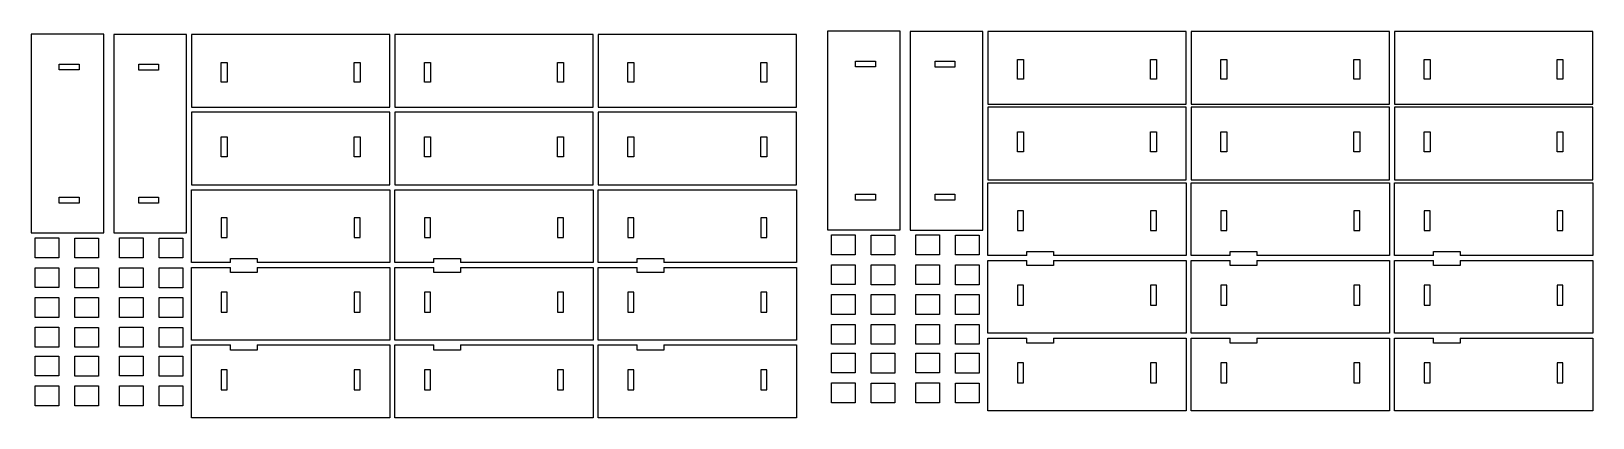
# Model space of a CAD drawing. Extents: x -815 to 760, y -74 to 315.
import ezdxf

# ---------------------------------------------------------------- set-up
doc = ezdxf.new("R2010")
doc.units = 0
doc.layers.get('0').update_dxf_attribs({"linetype": 'CONTINUOUS'})

msp = doc.modelspace()

# ---------------------------------------------------------------- linework, layer by layer
at = {"color": 178}
for p, q in [((-741.3, 311.9), (-814.6, 311.9)), ((-814.6, 311.9), (-814.6, 111.9)), ((-741.3, 111.9), (-741.3, 311.9)), ((-731.1, 311.7), (-731.1, 111.7)), ((-657.9, 311.7), (-731.1, 311.7)), ((-657.9, 111.7), (-657.9, 311.7)), ((-652.9, 311.7), (-652.9, 238.5)), ((-452.9, 311.7), (-652.9, 311.7)), ((-452.9, 238.5), (-452.9, 311.7)), ((-447.9, 311.7), (-447.9, 238.5)), ((-247.9, 311.7), (-447.9, 311.7)), ((-247.9, 238.5), (-247.9, 311.7)), ((-242.9, 311.7), (-242.9, 238.5)), ((-42.9, 311.7), (-242.9, 311.7)), ((-42.9, 238.5), (-42.9, 311.7)), ((61.7, 314.9), (-11.6, 314.9)), ((-11.6, 314.9), (-11.6, 114.9)), ((61.7, 114.9), (61.7, 314.9)), ((71.9, 314.7), (71.9, 114.7)), ((145.1, 314.7), (71.9, 314.7)), ((145.1, 114.7), (145.1, 314.7)), ((150.1, 314.7), (150.1, 241.5)), ((350.1, 314.7), (150.1, 314.7)), ((350.1, 241.5), (350.1, 314.7)), ((355.1, 314.7), (355.1, 241.5)), ((555.1, 314.7), (355.1, 314.7)), ((555.1, 241.5), (555.1, 314.7)), ((560.1, 314.7), (560.1, 241.5)), ((760.1, 314.7), (560.1, 314.7)), ((760.1, 241.5), (760.1, 314.7)), ((-622.9, 263.5), (-622.9, 283.5)), ((-622.9, 283.5), (-616.9, 283.5)), ((-616.9, 283.5), (-616.9, 263.5)), ((-488.9, 263.5), (-488.9, 283.5)), ((-488.9, 283.5), (-482.9, 283.5)), ((-482.9, 283.5), (-482.9, 263.5)), ((-417.9, 263.5), (-417.9, 283.5)), ((-417.9, 283.5), (-411.9, 283.5)), ((-411.9, 283.5), (-411.9, 263.5)), ((-283.9, 263.5), (-283.9, 283.5)), ((-283.9, 283.5), (-277.9, 283.5)), ((-277.9, 283.5), (-277.9, 263.5)), ((-212.9, 263.5), (-212.9, 283.5)), ((-212.9, 283.5), (-206.9, 283.5)), ((-206.9, 283.5), (-206.9, 263.5)), ((-78.9, 263.5), (-78.9, 283.5)), ((-78.9, 283.5), (-72.9, 283.5)), ((-72.9, 283.5), (-72.9, 263.5)), ((16.7, 284.9), (36.7, 284.9)), ((16.7, 278.9), (16.7, 284.9)), ((36.7, 284.9), (36.7, 278.9)), ((96.9, 278.7), (96.9, 284.7)), ((96.9, 284.7), (116.9, 284.7)), ((116.9, 284.7), (116.9, 278.7)), ((180.1, 266.5), (180.1, 286.5)), ((180.1, 286.5), (186.1, 286.5)), ((186.1, 286.5), (186.1, 266.5)), ((314.1, 266.5), (314.1, 286.5)), ((314.1, 286.5), (320.1, 286.5)), ((320.1, 286.5), (320.1, 266.5)), ((385.1, 266.5), (385.1, 286.5)), ((385.1, 286.5), (391.1, 286.5)), ((391.1, 286.5), (391.1, 266.5)), ((519.1, 266.5), (519.1, 286.5)), ((519.1, 286.5), (525.1, 286.5)), ((525.1, 286.5), (525.1, 266.5)), ((590.1, 266.5), (590.1, 286.5)), ((590.1, 286.5), (596.1, 286.5)), ((596.1, 286.5), (596.1, 266.5)), ((724.1, 266.5), (724.1, 286.5)), ((724.1, 286.5), (730.1, 286.5)), ((730.1, 286.5), (730.1, 266.5)), ((-786.3, 281.9), (-766.3, 281.9)), ((-786.3, 275.9), (-786.3, 281.9)), ((-766.3, 275.9), (-786.3, 275.9)), ((-766.3, 281.9), (-766.3, 275.9)), ((-706.1, 275.7), (-706.1, 281.7)), ((-706.1, 281.7), (-686.1, 281.7)), ((-686.1, 275.7), (-706.1, 275.7)), ((-686.1, 281.7), (-686.1, 275.7)), ((36.7, 278.9), (16.7, 278.9)), ((116.9, 278.7), (96.9, 278.7)), ((-616.9, 263.5), (-622.9, 263.5)), ((-482.9, 263.5), (-488.9, 263.5)), ((-411.9, 263.5), (-417.9, 263.5)), ((-277.9, 263.5), (-283.9, 263.5)), ((-206.9, 263.5), (-212.9, 263.5)), ((-72.9, 263.5), (-78.9, 263.5)), ((186.1, 266.5), (180.1, 266.5)), ((320.1, 266.5), (314.1, 266.5)), ((391.1, 266.5), (385.1, 266.5)), ((525.1, 266.5), (519.1, 266.5)), ((596.1, 266.5), (590.1, 266.5)), ((730.1, 266.5), (724.1, 266.5)), ((-652.9, 238.5), (-452.9, 238.5)), ((-447.9, 238.5), (-247.9, 238.5)), ((-242.9, 238.5), (-42.9, 238.5)), ((150.1, 241.5), (350.1, 241.5)), ((350.1, 238.5), (150.1, 238.5)), ((150.1, 238.5), (150.1, 165.3)), ((350.1, 165.3), (350.1, 238.5)), ((355.1, 241.5), (555.1, 241.5)), ((555.1, 238.5), (355.1, 238.5)), ((355.1, 238.5), (355.1, 165.3)), ((555.1, 165.3), (555.1, 238.5)), ((560.1, 241.5), (760.1, 241.5)), ((760.1, 238.5), (560.1, 238.5)), ((560.1, 238.5), (560.1, 165.3)), ((760.1, 165.3), (760.1, 238.5)), ((-452.9, 233.5), (-652.9, 233.5)), ((-652.9, 233.5), (-652.9, 160.3)), ((-452.9, 160.3), (-452.9, 233.5)), ((-247.9, 233.5), (-447.9, 233.5)), ((-447.9, 233.5), (-447.9, 160.3)), ((-247.9, 160.3), (-247.9, 233.5)), ((-42.9, 233.5), (-242.9, 233.5)), ((-242.9, 233.5), (-242.9, 160.3)), ((-42.9, 160.3), (-42.9, 233.5)), ((-622.9, 188.5), (-622.9, 208.5)), ((-622.9, 208.5), (-616.9, 208.5)), ((-616.9, 208.5), (-616.9, 188.5)), ((-488.9, 188.5), (-488.9, 208.5)), ((-488.9, 208.5), (-482.9, 208.5)), ((-482.9, 208.5), (-482.9, 188.5)), ((-417.9, 188.5), (-417.9, 208.5)), ((-417.9, 208.5), (-411.9, 208.5)), ((-411.9, 208.5), (-411.9, 188.5)), ((-283.9, 188.5), (-283.9, 208.5)), ((-283.9, 208.5), (-277.9, 208.5)), ((-277.9, 208.5), (-277.9, 188.5)), ((-212.9, 188.5), (-212.9, 208.5)), ((-212.9, 208.5), (-206.9, 208.5)), ((-206.9, 208.5), (-206.9, 188.5)), ((-78.9, 188.5), (-78.9, 208.5)), ((-78.9, 208.5), (-72.9, 208.5)), ((-72.9, 208.5), (-72.9, 188.5)), ((180.1, 193.5), (180.1, 213.5)), ((180.1, 213.5), (186.1, 213.5)), ((186.1, 213.5), (186.1, 193.5)), ((314.1, 193.5), (314.1, 213.5)), ((314.1, 213.5), (320.1, 213.5)), ((320.1, 213.5), (320.1, 193.5)), ((385.1, 193.5), (385.1, 213.5)), ((385.1, 213.5), (391.1, 213.5)), ((391.1, 213.5), (391.1, 193.5)), ((519.1, 193.5), (519.1, 213.5)), ((519.1, 213.5), (525.1, 213.5)), ((525.1, 213.5), (525.1, 193.5)), ((590.1, 193.5), (590.1, 213.5)), ((590.1, 213.5), (596.1, 213.5)), ((596.1, 213.5), (596.1, 193.5)), ((724.1, 193.5), (724.1, 213.5)), ((724.1, 213.5), (730.1, 213.5)), ((730.1, 213.5), (730.1, 193.5)), ((186.1, 193.5), (180.1, 193.5)), ((320.1, 193.5), (314.1, 193.5)), ((391.1, 193.5), (385.1, 193.5)), ((525.1, 193.5), (519.1, 193.5)), ((596.1, 193.5), (590.1, 193.5)), ((730.1, 193.5), (724.1, 193.5)), ((-616.9, 188.5), (-622.9, 188.5)), ((-482.9, 188.5), (-488.9, 188.5)), ((-411.9, 188.5), (-417.9, 188.5)), ((-277.9, 188.5), (-283.9, 188.5)), ((-206.9, 188.5), (-212.9, 188.5)), ((-72.9, 188.5), (-78.9, 188.5)), ((-652.9, 160.3), (-452.9, 160.3)), ((-447.9, 160.3), (-247.9, 160.3)), ((-242.9, 160.3), (-42.9, 160.3)), ((150.1, 165.3), (350.1, 165.3)), ((150.1, 89.1), (150.1, 162.3)), ((150.1, 162.3), (350.1, 162.3)), ((350.1, 162.3), (350.1, 89.1)), ((355.1, 165.3), (555.1, 165.3)), ((355.1, 89.1), (355.1, 162.3)), ((355.1, 162.3), (555.1, 162.3)), ((555.1, 162.3), (555.1, 89.1)), ((560.1, 165.3), (760.1, 165.3)), ((560.1, 89.1), (560.1, 162.3)), ((560.1, 162.3), (760.1, 162.3)), ((760.1, 162.3), (760.1, 89.1)), ((-786.3, 147.9), (-766.3, 147.9)), ((-786.3, 141.9), (-786.3, 147.9)), ((-766.3, 141.9), (-786.3, 141.9)), ((-766.3, 147.9), (-766.3, 141.9)), ((-706.1, 141.7), (-706.1, 147.7)), ((-706.1, 147.7), (-686.1, 147.7)), ((-686.1, 147.7), (-686.1, 141.7)), ((-652.9, 82.1), (-652.9, 155.3)), ((-652.9, 155.3), (-452.9, 155.3)), ((-452.9, 155.3), (-452.9, 82.1)), ((-447.9, 82.1), (-447.9, 155.3)), ((-447.9, 155.3), (-247.9, 155.3)), ((-247.9, 155.3), (-247.9, 82.1)), ((-242.9, 82.1), (-242.9, 155.3)), ((-242.9, 155.3), (-42.9, 155.3)), ((-42.9, 155.3), (-42.9, 82.1)), ((16.7, 150.9), (36.7, 150.9)), ((16.7, 144.9), (16.7, 150.9)), ((36.7, 144.9), (16.7, 144.9)), ((36.7, 150.9), (36.7, 144.9)), ((96.9, 144.7), (96.9, 150.7)), ((96.9, 150.7), (116.9, 150.7)), ((116.9, 144.7), (96.9, 144.7)), ((116.9, 150.7), (116.9, 144.7)), ((-686.1, 141.7), (-706.1, 141.7)), ((-616.9, 127.1), (-622.9, 127.1)), ((-622.9, 127.1), (-622.9, 107.1)), ((-616.9, 107.1), (-616.9, 127.1)), ((-482.9, 127.1), (-488.9, 127.1)), ((-488.9, 127.1), (-488.9, 107.1)), ((-482.9, 107.1), (-482.9, 127.1)), ((-411.9, 127.1), (-417.9, 127.1)), ((-417.9, 127.1), (-417.9, 107.1)), ((-411.9, 107.1), (-411.9, 127.1)), ((-277.9, 127.1), (-283.9, 127.1)), ((-283.9, 127.1), (-283.9, 107.1)), ((-277.9, 107.1), (-277.9, 127.1)), ((-206.9, 127.1), (-212.9, 127.1)), ((-212.9, 127.1), (-212.9, 107.1)), ((-206.9, 107.1), (-206.9, 127.1)), ((-72.9, 127.1), (-78.9, 127.1)), ((-78.9, 127.1), (-78.9, 107.1)), ((-72.9, 107.1), (-72.9, 127.1)), ((186.1, 134.1), (180.1, 134.1)), ((180.1, 134.1), (180.1, 114.1)), ((186.1, 114.1), (186.1, 134.1)), ((320.1, 134.1), (314.1, 134.1)), ((314.1, 134.1), (314.1, 114.1)), ((320.1, 114.1), (320.1, 134.1)), ((391.1, 134.1), (385.1, 134.1)), ((385.1, 134.1), (385.1, 114.1)), ((391.1, 114.1), (391.1, 134.1)), ((525.1, 134.1), (519.1, 134.1)), ((519.1, 134.1), (519.1, 114.1)), ((525.1, 114.1), (525.1, 134.1)), ((596.1, 134.1), (590.1, 134.1)), ((590.1, 134.1), (590.1, 114.1)), ((596.1, 114.1), (596.1, 134.1)), ((730.1, 134.1), (724.1, 134.1)), ((724.1, 134.1), (724.1, 114.1)), ((730.1, 114.1), (730.1, 134.1)), ((-814.6, 111.9), (-741.3, 111.9)), ((-731.1, 111.7), (-657.9, 111.7)), ((-11.6, 114.9), (61.7, 114.9)), ((71.9, 114.7), (145.1, 114.7)), ((180.1, 114.1), (186.1, 114.1)), ((314.1, 114.1), (320.1, 114.1)), ((385.1, 114.1), (391.1, 114.1)), ((519.1, 114.1), (525.1, 114.1)), ((590.1, 114.1), (596.1, 114.1)), ((724.1, 114.1), (730.1, 114.1)), ((-810.6, 86.7), (-810.6, 106.7)), ((-810.6, 106.7), (-786.6, 106.7)), ((-786.6, 106.7), (-786.6, 86.7)), ((-770.6, 86.6), (-770.6, 106.6)), ((-770.6, 106.6), (-746.6, 106.6)), ((-746.6, 106.6), (-746.6, 86.6)), ((-725.6, 86.7), (-725.6, 106.7)), ((-725.6, 106.7), (-701.6, 106.7)), ((-701.6, 106.7), (-701.6, 86.7)), ((-685.6, 86.6), (-685.6, 106.6)), ((-685.6, 106.6), (-661.6, 106.6)), ((-661.6, 106.6), (-661.6, 86.6)), ((-622.9, 107.1), (-616.9, 107.1)), ((-488.9, 107.1), (-482.9, 107.1)), ((-417.9, 107.1), (-411.9, 107.1)), ((-283.9, 107.1), (-277.9, 107.1)), ((-212.9, 107.1), (-206.9, 107.1)), ((-78.9, 107.1), (-72.9, 107.1)), ((-7.6, 89.7), (-7.6, 109.7)), ((-7.6, 109.7), (16.4, 109.7)), ((16.4, 109.7), (16.4, 89.7)), ((32.4, 89.6), (32.4, 109.6)), ((32.4, 109.6), (56.4, 109.6)), ((56.4, 109.6), (56.4, 89.6)), ((77.4, 89.7), (77.4, 109.7)), ((77.4, 109.7), (101.4, 109.7)), ((101.4, 109.7), (101.4, 89.7)), ((117.4, 89.6), (117.4, 109.6)), ((117.4, 109.6), (141.4, 109.6)), ((141.4, 109.6), (141.4, 89.6)), ((-786.6, 86.7), (-810.6, 86.7)), ((-746.6, 86.6), (-770.6, 86.6)), ((-701.6, 86.7), (-725.6, 86.7)), ((-661.6, 86.6), (-685.6, 86.6)), ((-613.6, 82.1), (-652.9, 82.1)), ((-613.6, 86), (-586.6, 86)), ((-613.6, 82.1), (-613.6, 86)), ((-586.6, 86), (-586.6, 82.1)), ((-452.9, 82.1), (-586.6, 82.1)), ((-408.6, 82.1), (-447.9, 82.1)), ((-408.6, 86), (-381.6, 86)), ((-408.6, 82.1), (-408.6, 86)), ((-381.6, 86), (-381.6, 82.1)), ((-247.9, 82.1), (-381.6, 82.1)), ((-203.6, 82.1), (-242.9, 82.1)), ((-203.6, 86), (-176.6, 86)), ((-203.6, 82.1), (-203.6, 86)), ((-176.6, 86), (-176.6, 82.1)), ((-42.9, 82.1), (-176.6, 82.1)), ((16.4, 89.7), (-7.6, 89.7)), ((-7.6, 59.7), (-7.6, 79.7)), ((-7.6, 79.7), (16.4, 79.7)), ((16.4, 79.7), (16.4, 59.7)), ((56.4, 89.6), (32.4, 89.6)), ((32.4, 59.6), (32.4, 79.6)), ((32.4, 79.6), (56.4, 79.6)), ((56.4, 79.6), (56.4, 59.6)), ((101.4, 89.7), (77.4, 89.7)), ((77.4, 59.7), (77.4, 79.7)), ((77.4, 79.7), (101.4, 79.7)), ((101.4, 79.7), (101.4, 59.7)), ((141.4, 89.6), (117.4, 89.6)), ((117.4, 59.6), (117.4, 79.6)), ((117.4, 79.6), (141.4, 79.6)), ((141.4, 79.6), (141.4, 59.6)), ((189.4, 89.1), (150.1, 89.1)), ((150.1, 84.1), (189.4, 84.1)), ((150.1, 10.9), (150.1, 84.1)), ((189.4, 93), (216.4, 93)), ((189.4, 89.1), (189.4, 93)), ((189.4, 79), (189.4, 84.1)), ((216.4, 79), (189.4, 79)), ((216.4, 93), (216.4, 89.1)), ((350.1, 89.1), (216.4, 89.1)), ((216.4, 84.1), (350.1, 84.1)), ((216.4, 84.1), (216.4, 79)), ((350.1, 84.1), (350.1, 10.9)), ((394.4, 89.1), (355.1, 89.1)), ((355.1, 84.1), (394.4, 84.1)), ((355.1, 10.9), (355.1, 84.1)), ((394.4, 93), (421.4, 93)), ((394.4, 89.1), (394.4, 93)), ((394.4, 79), (394.4, 84.1)), ((421.4, 79), (394.4, 79)), ((421.4, 93), (421.4, 89.1)), ((555.1, 89.1), (421.4, 89.1)), ((421.4, 84.1), (555.1, 84.1)), ((421.4, 84.1), (421.4, 79)), ((555.1, 84.1), (555.1, 10.9)), ((599.4, 89.1), (560.1, 89.1)), ((560.1, 84.1), (599.4, 84.1)), ((560.1, 10.9), (560.1, 84.1)), ((599.4, 93), (626.4, 93)), ((599.4, 89.1), (599.4, 93)), ((599.4, 79), (599.4, 84.1)), ((626.4, 79), (599.4, 79)), ((626.4, 93), (626.4, 89.1)), ((760.1, 89.1), (626.4, 89.1)), ((626.4, 84.1), (760.1, 84.1)), ((626.4, 84.1), (626.4, 79)), ((760.1, 84.1), (760.1, 10.9)), ((-810.6, 56.7), (-810.6, 76.7)), ((-810.6, 76.7), (-786.6, 76.7)), ((-786.6, 76.7), (-786.6, 56.7)), ((-770.6, 56.6), (-770.6, 76.6)), ((-770.6, 76.6), (-746.6, 76.6)), ((-746.6, 76.6), (-746.6, 56.6)), ((-725.6, 56.7), (-725.6, 76.7)), ((-725.6, 76.7), (-701.6, 76.7)), ((-701.6, 76.7), (-701.6, 56.7)), ((-685.6, 56.6), (-685.6, 76.6)), ((-685.6, 76.6), (-661.6, 76.6)), ((-661.6, 76.6), (-661.6, 56.6)), ((-652.9, 77.1), (-613.6, 77.1)), ((-652.9, 3.9), (-652.9, 77.1)), ((-613.6, 72), (-613.6, 77.1)), ((-586.6, 72), (-613.6, 72)), ((-586.6, 77.1), (-452.9, 77.1)), ((-586.6, 77.1), (-586.6, 72)), ((-452.9, 77.1), (-452.9, 3.9)), ((-447.9, 77.1), (-408.6, 77.1)), ((-447.9, 3.9), (-447.9, 77.1)), ((-408.6, 72), (-408.6, 77.1)), ((-381.6, 72), (-408.6, 72)), ((-381.6, 77.1), (-247.9, 77.1)), ((-381.6, 77.1), (-381.6, 72)), ((-247.9, 77.1), (-247.9, 3.9)), ((-242.9, 77.1), (-203.6, 77.1)), ((-242.9, 3.9), (-242.9, 77.1)), ((-203.6, 72), (-203.6, 77.1)), ((-176.6, 72), (-203.6, 72)), ((-176.6, 77.1), (-42.9, 77.1)), ((-176.6, 77.1), (-176.6, 72)), ((-42.9, 77.1), (-42.9, 3.9)), ((-786.6, 56.7), (-810.6, 56.7)), ((-746.6, 56.6), (-770.6, 56.6)), ((-701.6, 56.7), (-725.6, 56.7)), ((-661.6, 56.6), (-685.6, 56.6)), ((-622.9, 52.1), (-622.9, 32.1)), ((-616.9, 52.1), (-622.9, 52.1)), ((-616.9, 32.1), (-616.9, 52.1)), ((-482.9, 52.1), (-488.9, 52.1)), ((-488.9, 52.1), (-488.9, 32.1)), ((-482.9, 32.1), (-482.9, 52.1)), ((-417.9, 52.1), (-417.9, 32.1)), ((-411.9, 52.1), (-417.9, 52.1)), ((-411.9, 32.1), (-411.9, 52.1)), ((-277.9, 52.1), (-283.9, 52.1)), ((-283.9, 52.1), (-283.9, 32.1)), ((-277.9, 32.1), (-277.9, 52.1)), ((-212.9, 52.1), (-212.9, 32.1)), ((-206.9, 52.1), (-212.9, 52.1)), ((-206.9, 32.1), (-206.9, 52.1)), ((-72.9, 52.1), (-78.9, 52.1)), ((-78.9, 52.1), (-78.9, 32.1)), ((-72.9, 32.1), (-72.9, 52.1)), ((16.4, 59.7), (-7.6, 59.7)), ((-7.6, 29.7), (-7.6, 49.7)), ((-7.6, 49.7), (16.4, 49.7)), ((16.4, 49.7), (16.4, 29.7)), ((56.4, 59.6), (32.4, 59.6)), ((32.4, 29.6), (32.4, 49.6)), ((32.4, 49.6), (56.4, 49.6)), ((56.4, 49.6), (56.4, 29.6)), ((101.4, 59.7), (77.4, 59.7)), ((77.4, 29.7), (77.4, 49.7)), ((77.4, 49.7), (101.4, 49.7)), ((101.4, 49.7), (101.4, 29.7)), ((141.4, 59.6), (117.4, 59.6)), ((117.4, 29.6), (117.4, 49.6)), ((117.4, 49.6), (141.4, 49.6)), ((141.4, 49.6), (141.4, 29.6)), ((180.1, 59.1), (180.1, 39.1)), ((186.1, 59.1), (180.1, 59.1)), ((186.1, 39.1), (186.1, 59.1)), ((320.1, 59.1), (314.1, 59.1)), ((314.1, 59.1), (314.1, 39.1)), ((320.1, 39.1), (320.1, 59.1)), ((385.1, 59.1), (385.1, 39.1)), ((391.1, 59.1), (385.1, 59.1)), ((391.1, 39.1), (391.1, 59.1)), ((525.1, 59.1), (519.1, 59.1)), ((519.1, 59.1), (519.1, 39.1)), ((525.1, 39.1), (525.1, 59.1)), ((590.1, 59.1), (590.1, 39.1)), ((596.1, 59.1), (590.1, 59.1)), ((596.1, 39.1), (596.1, 59.1)), ((730.1, 59.1), (724.1, 59.1)), ((724.1, 59.1), (724.1, 39.1)), ((730.1, 39.1), (730.1, 59.1)), ((-810.6, 26.7), (-810.6, 46.7)), ((-810.6, 46.7), (-786.6, 46.7)), ((-786.6, 46.7), (-786.6, 26.7)), ((-770.6, 26.6), (-770.6, 46.6)), ((-770.6, 46.6), (-746.6, 46.6)), ((-746.6, 46.6), (-746.6, 26.6)), ((-725.6, 26.7), (-725.6, 46.7)), ((-725.6, 46.7), (-701.6, 46.7)), ((-701.6, 46.7), (-701.6, 26.7)), ((-685.6, 26.6), (-685.6, 46.6)), ((-685.6, 46.6), (-661.6, 46.6)), ((-661.6, 46.6), (-661.6, 26.6)), ((-622.9, 32.1), (-616.9, 32.1)), ((-488.9, 32.1), (-482.9, 32.1)), ((-417.9, 32.1), (-411.9, 32.1)), ((-283.9, 32.1), (-277.9, 32.1)), ((-212.9, 32.1), (-206.9, 32.1)), ((-78.9, 32.1), (-72.9, 32.1)), ((180.1, 39.1), (186.1, 39.1)), ((314.1, 39.1), (320.1, 39.1)), ((385.1, 39.1), (391.1, 39.1)), ((519.1, 39.1), (525.1, 39.1)), ((590.1, 39.1), (596.1, 39.1)), ((724.1, 39.1), (730.1, 39.1)), ((-786.6, 26.7), (-810.6, 26.7)), ((-810.6, -3.3), (-810.6, 16.7)), ((-810.6, 16.7), (-786.6, 16.7)), ((-786.6, 16.7), (-786.6, -3.3)), ((-746.6, 26.6), (-770.6, 26.6)), ((-770.6, -3.4), (-770.6, 16.6)), ((-770.6, 16.6), (-746.6, 16.6)), ((-746.6, 16.6), (-746.6, -3.4)), ((-701.6, 26.7), (-725.6, 26.7)), ((-725.6, -3.3), (-725.6, 16.7)), ((-725.6, 16.7), (-701.6, 16.7)), ((-701.6, 16.7), (-701.6, -3.3)), ((-661.6, 26.6), (-685.6, 26.6)), ((-685.6, -3.4), (-685.6, 16.6)), ((-685.6, 16.6), (-661.6, 16.6)), ((-661.6, 16.6), (-661.6, -3.4)), ((16.4, 29.7), (-7.6, 29.7)), ((-7.6, -0.3), (-7.6, 19.7)), ((-7.6, 19.7), (16.4, 19.7)), ((16.4, 19.7), (16.4, -0.3)), ((56.4, 29.6), (32.4, 29.6)), ((32.4, -0.4), (32.4, 19.6)), ((32.4, 19.6), (56.4, 19.6)), ((56.4, 19.6), (56.4, -0.4)), ((101.4, 29.7), (77.4, 29.7)), ((77.4, -0.3), (77.4, 19.7)), ((77.4, 19.7), (101.4, 19.7)), ((101.4, 19.7), (101.4, -0.3)), ((141.4, 29.6), (117.4, 29.6)), ((117.4, -0.4), (117.4, 19.6)), ((117.4, 19.6), (141.4, 19.6)), ((141.4, 19.6), (141.4, -0.4)), ((-452.9, 3.9), (-652.9, 3.9)), ((-247.9, 3.9), (-447.9, 3.9)), ((-42.9, 3.9), (-242.9, 3.9)), ((350.1, 10.9), (150.1, 10.9)), ((150.1, 5.9), (189.4, 5.9)), ((150.1, -67.4), (150.1, 5.9)), ((189.4, 0.8), (189.4, 5.9)), ((216.4, 0.8), (189.4, 0.8)), ((216.4, 5.9), (350.1, 5.9)), ((216.4, 5.9), (216.4, 0.8)), ((350.1, 5.9), (350.1, -67.4)), ((555.1, 10.9), (355.1, 10.9)), ((355.1, 5.9), (394.4, 5.9)), ((355.1, -67.4), (355.1, 5.9)), ((394.4, 0.8), (394.4, 5.9)), ((421.4, 0.8), (394.4, 0.8)), ((421.4, 5.9), (555.1, 5.9)), ((421.4, 5.9), (421.4, 0.8)), ((555.1, 5.9), (555.1, -67.4)), ((760.1, 10.9), (560.1, 10.9)), ((560.1, 5.9), (599.4, 5.9)), ((560.1, -67.4), (560.1, 5.9)), ((599.4, 0.8), (599.4, 5.9)), ((626.4, 0.8), (599.4, 0.8)), ((626.4, 5.9), (760.1, 5.9)), ((626.4, 5.9), (626.4, 0.8)), ((760.1, 5.9), (760.1, -67.4)), ((-786.6, -3.3), (-810.6, -3.3)), ((-810.6, -32.3), (-810.6, -12.3)), ((-810.6, -12.3), (-786.6, -12.3)), ((-786.6, -12.3), (-786.6, -32.3)), ((-746.6, -3.4), (-770.6, -3.4)), ((-770.6, -32.4), (-770.6, -12.4)), ((-770.6, -12.4), (-746.6, -12.4)), ((-746.6, -12.4), (-746.6, -32.4)), ((-701.6, -3.3), (-725.6, -3.3)), ((-725.6, -32.3), (-725.6, -12.3)), ((-725.6, -12.3), (-701.6, -12.3)), ((-701.6, -12.3), (-701.6, -32.3)), ((-661.6, -3.4), (-685.6, -3.4)), ((-685.6, -32.4), (-685.6, -12.4)), ((-685.6, -12.4), (-661.6, -12.4)), ((-661.6, -12.4), (-661.6, -32.4)), ((-652.9, -1.1), (-613.6, -1.1)), ((-652.9, -74.4), (-652.9, -1.1)), ((-613.6, -6.2), (-613.6, -1.1)), ((-586.6, -6.2), (-613.6, -6.2)), ((-586.6, -1.1), (-452.9, -1.1)), ((-586.6, -1.1), (-586.6, -6.2)), ((-452.9, -1.1), (-452.9, -74.4)), ((-447.9, -1.1), (-408.6, -1.1)), ((-447.9, -74.4), (-447.9, -1.1)), ((-408.6, -6.2), (-408.6, -1.1)), ((-381.6, -6.2), (-408.6, -6.2)), ((-381.6, -1.1), (-247.9, -1.1)), ((-381.6, -1.1), (-381.6, -6.2)), ((-247.9, -1.1), (-247.9, -74.4)), ((-242.9, -1.1), (-203.6, -1.1)), ((-242.9, -74.4), (-242.9, -1.1)), ((-203.6, -6.2), (-203.6, -1.1)), ((-176.6, -6.2), (-203.6, -6.2)), ((-176.6, -1.1), (-42.9, -1.1)), ((-176.6, -1.1), (-176.6, -6.2)), ((-42.9, -1.1), (-42.9, -74.4)), ((16.4, -0.3), (-7.6, -0.3)), ((-7.6, -29.3), (-7.6, -9.3)), ((-7.6, -9.3), (16.4, -9.3)), ((16.4, -9.3), (16.4, -29.3)), ((56.4, -0.4), (32.4, -0.4)), ((32.4, -29.4), (32.4, -9.4)), ((32.4, -9.4), (56.4, -9.4)), ((56.4, -9.4), (56.4, -29.4)), ((101.4, -0.3), (77.4, -0.3)), ((77.4, -29.3), (77.4, -9.3)), ((77.4, -9.3), (101.4, -9.3)), ((101.4, -9.3), (101.4, -29.3)), ((141.4, -0.4), (117.4, -0.4)), ((117.4, -29.4), (117.4, -9.4)), ((117.4, -9.4), (141.4, -9.4)), ((141.4, -9.4), (141.4, -29.4)), ((-622.9, -26.1), (-622.9, -46.1)), ((-616.9, -26.1), (-622.9, -26.1)), ((-616.9, -46.1), (-616.9, -26.1)), ((-482.9, -26.1), (-488.9, -26.1)), ((-488.9, -26.1), (-488.9, -46.1)), ((-482.9, -46.1), (-482.9, -26.1)), ((-417.9, -26.1), (-417.9, -46.1)), ((-411.9, -26.1), (-417.9, -26.1)), ((-411.9, -46.1), (-411.9, -26.1)), ((-277.9, -26.1), (-283.9, -26.1)), ((-283.9, -26.1), (-283.9, -46.1)), ((-277.9, -46.1), (-277.9, -26.1)), ((-212.9, -26.1), (-212.9, -46.1)), ((-206.9, -26.1), (-212.9, -26.1)), ((-206.9, -46.1), (-206.9, -26.1)), ((-72.9, -26.1), (-78.9, -26.1)), ((-78.9, -26.1), (-78.9, -46.1)), ((-72.9, -46.1), (-72.9, -26.1)), ((16.4, -29.3), (-7.6, -29.3)), ((56.4, -29.4), (32.4, -29.4)), ((101.4, -29.3), (77.4, -29.3)), ((141.4, -29.4), (117.4, -29.4)), ((180.1, -19.1), (180.1, -39.1)), ((186.1, -19.1), (180.1, -19.1)), ((186.1, -39.1), (186.1, -19.1)), ((320.1, -19.1), (314.1, -19.1)), ((314.1, -19.1), (314.1, -39.1)), ((320.1, -39.1), (320.1, -19.1)), ((385.1, -19.1), (385.1, -39.1)), ((391.1, -19.1), (385.1, -19.1)), ((391.1, -39.1), (391.1, -19.1)), ((525.1, -19.1), (519.1, -19.1)), ((519.1, -19.1), (519.1, -39.1)), ((525.1, -39.1), (525.1, -19.1)), ((590.1, -19.1), (590.1, -39.1)), ((596.1, -19.1), (590.1, -19.1)), ((596.1, -39.1), (596.1, -19.1)), ((730.1, -19.1), (724.1, -19.1)), ((724.1, -19.1), (724.1, -39.1)), ((730.1, -39.1), (730.1, -19.1)), ((-786.6, -32.3), (-810.6, -32.3)), ((-810.6, -62.3), (-810.6, -42.3)), ((-810.6, -42.3), (-786.6, -42.3)), ((-786.6, -42.3), (-786.6, -62.3)), ((-746.6, -32.4), (-770.6, -32.4)), ((-770.6, -62.4), (-770.6, -42.4)), ((-770.6, -42.4), (-746.6, -42.4)), ((-746.6, -42.4), (-746.6, -62.4)), ((-701.6, -32.3), (-725.6, -32.3)), ((-725.6, -62.3), (-725.6, -42.3)), ((-725.6, -42.3), (-701.6, -42.3)), ((-701.6, -42.3), (-701.6, -62.3)), ((-661.6, -32.4), (-685.6, -32.4)), ((-685.6, -62.4), (-685.6, -42.4)), ((-685.6, -42.4), (-661.6, -42.4)), ((-661.6, -42.4), (-661.6, -62.4)), ((-622.9, -46.1), (-616.9, -46.1)), ((-488.9, -46.1), (-482.9, -46.1)), ((-417.9, -46.1), (-411.9, -46.1)), ((-283.9, -46.1), (-277.9, -46.1)), ((-212.9, -46.1), (-206.9, -46.1)), ((-78.9, -46.1), (-72.9, -46.1)), ((-7.6, -59.3), (-7.6, -39.3)), ((-7.6, -39.3), (16.4, -39.3)), ((16.4, -39.3), (16.4, -59.3)), ((32.4, -59.4), (32.4, -39.4)), ((32.4, -39.4), (56.4, -39.4)), ((56.4, -39.4), (56.4, -59.4)), ((77.4, -59.3), (77.4, -39.3)), ((77.4, -39.3), (101.4, -39.3)), ((101.4, -39.3), (101.4, -59.3)), ((117.4, -59.4), (117.4, -39.4)), ((117.4, -39.4), (141.4, -39.4)), ((141.4, -39.4), (141.4, -59.4)), ((180.1, -39.1), (186.1, -39.1)), ((314.1, -39.1), (320.1, -39.1)), ((385.1, -39.1), (391.1, -39.1)), ((519.1, -39.1), (525.1, -39.1)), ((590.1, -39.1), (596.1, -39.1)), ((724.1, -39.1), (730.1, -39.1)), ((-786.6, -62.3), (-810.6, -62.3)), ((-746.6, -62.4), (-770.6, -62.4)), ((-701.6, -62.3), (-725.6, -62.3)), ((-661.6, -62.4), (-685.6, -62.4)), ((16.4, -59.3), (-7.6, -59.3)), ((56.4, -59.4), (32.4, -59.4)), ((101.4, -59.3), (77.4, -59.3)), ((141.4, -59.4), (117.4, -59.4)), ((-452.9, -74.4), (-652.9, -74.4)), ((-247.9, -74.4), (-447.9, -74.4)), ((-42.9, -74.4), (-242.9, -74.4)), ((350.1, -67.4), (150.1, -67.4)), ((555.1, -67.4), (355.1, -67.4)), ((760.1, -67.4), (560.1, -67.4))]:
    msp.add_line(p, q, dxfattribs=at)

doc.saveas('drawing.dxf')
